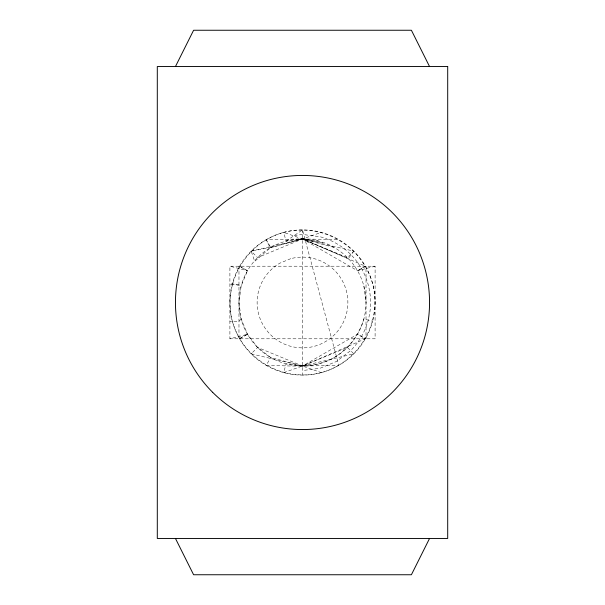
<?xml version="1.0" encoding="UTF-8"?>
<svg xmlns="http://www.w3.org/2000/svg" width="605" height="605" viewBox="0 0 605 605"><rect width="100%" height="100%" fill="white"/><g stroke="black" fill="none" stroke-linecap="round" stroke-linejoin="round"><path stroke-width="0.45" stroke-dasharray="3.02 2.27" d="M239.625 266.2L247.483 270.738L241.138 286.059L238.975 302.5L241.138 318.941L247.483 334.262L257.579 347.421L270.738 357.517L302.5 366.025L321.293 372.627C359.393 362.123 382.579 321.958 372.627 283.707C362.123 245.607 321.958 222.421 283.707 232.373C245.607 242.877 222.421 283.042 232.373 321.293C242.877 359.393 283.042 382.579 321.293 372.627M363.862 286.059L366.025 302.5A63.525 63.525 0 0 1 270.738 357.517L266.2 365.375C288.993 365.382 313.473 369.383 334.262 357.517C348.533 348.714 359.052 335.004 363.862 318.941L372.627 321.293A72.6 72.6 0 0 1 251.166 353.834A72.6 72.6 0 0 1 283.707 232.373L302.5 238.975L347.421 257.579L353.834 251.166L302.5 238.975L266.2 239.625L270.253 247.861L302.5 238.975L321.293 232.373M353.834 251.166L348.246 258.66L302.5 238.975L286.059 241.138L283.707 232.373A72.6 72.6 0 0 1 372.627 321.293M241.138 318.941L238.975 321.293L229.9 321.293M286.059 241.138L302.5 229.9L338.8 365.375L302.5 366.025L286.059 363.862L283.707 372.627L302.5 366.025L347.421 347.421L353.834 353.834L302.5 366.025L251.166 353.834L257.579 347.421L302.5 366.025L365.375 338.8L357.517 334.262L302.5 366.025M239.625 338.8L247.483 334.262L229.9 338.8L229.9 266.2L375.1 266.2L375.1 338.8L229.9 338.8M247.483 334.262L238.975 338.8L238.975 266.2L247.483 270.738L229.9 266.2M318.941 241.138L302.5 238.975L257.579 257.579L251.166 251.166L302.5 238.975L338.8 239.625M322.82 242.749L302.5 238.975L270.738 247.483L251.166 251.166L254.697 261.337L270.738 247.483A63.525 63.525 0 0 1 366.025 302.5M375.1 266.2L357.517 270.738L302.5 238.975L334.262 247.483M294.28 235.519L302.5 234.438L320.113 236.759A68.062 68.062 0 0 1 350.628 350.628L336.531 361.442L320.113 368.241L302.5 370.562M238.975 284.35L229.9 284.35L232.373 283.707L241.138 286.059M302.5 238.975L365.375 266.2L357.517 270.738L366.025 266.2L366.025 338.8L357.517 334.262M266.2 239.625L270.738 247.483A63.525 63.525 0 0 0 270.738 357.517M302.5 229.9L302.5 375.1M290.755 258.668L279.812 263.205A45.375 45.375 0 0 0 276.477 339.67A45.375 45.375 0 0 0 347.187 310.38A45.375 45.375 0 0 0 290.755 258.668"/><path stroke-width="0.91" d="M175.45 66.55L193.6 30.25L411.4 30.25L429.55 66.55M429.55 538.45L411.4 574.75L193.6 574.75L175.45 538.45M447.7 66.55L157.3 66.55L157.3 538.45L447.7 538.45L447.7 66.55M212.665 392.335A127.05 127.05 0 0 0 425.224 335.382A127.05 127.05 0 0 0 269.618 179.776A127.05 127.05 0 0 0 212.665 392.335"/></g></svg>
